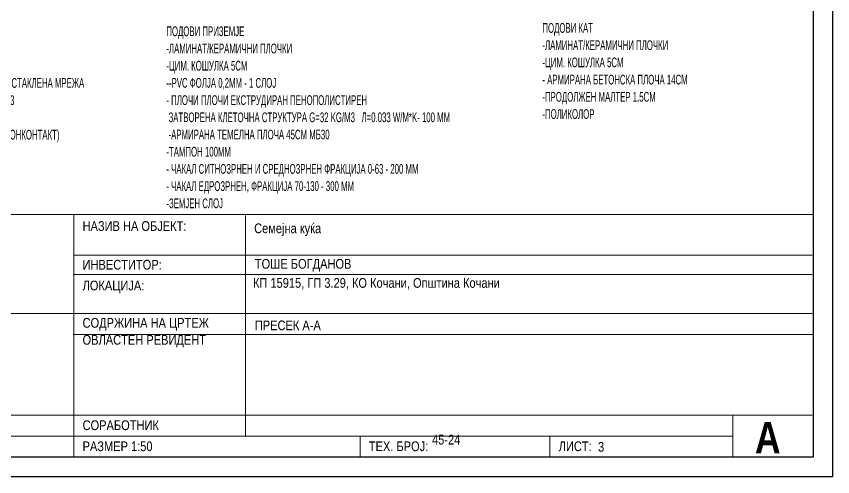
# Model space of a CAD drawing. Extents: x -1929 to 256751, y -18317 to 36108.
# Drawn here: x 3715 to 4764, y 29 to 621 of the extents above; entities that cross this region are included whole.
import ezdxf

# ---------------------------------------------------------------- set-up
doc = ezdxf.new("R2010")
doc.units = 0
doc.header["$LTSCALE"] = 5
doc.header["$MEASUREMENT"] = 0
for name, color, linetype in [('4 _ - Фрагмент - Разрез.2D Elements', 7, 'Continuous'), ('7 _ - Основни елементи.2D Elements', 7, 'Continuous'), ('A-Text', 7, 'Continuous')]:
    doc.layers.add(name, color=color, linetype=linetype)
doc.styles.add('GENERATED_STYLE_1', font='GOTHIC.TTF')
doc.styles.add('GENERATED_STYLE_2', font='GOTHICB.TTF')
doc.styles.add('GENERATED_STYLE_3', font='GOTHIC.TTF')

msp = doc.modelspace()

# ---------------------------------------------------------------- linework, layer by layer
at = {"layer": '7 _ - Основни елементи.2D Elements', "linetype": 'Continuous', "lineweight": 13, "ltscale": 0.01}
for p, q in [((2838.4, 365.8), (4738.8, 365.8)), ((3788.6, 365.8), (3788.6, 53.6)), ((4009, 364.5), (4009, 80.7)), ((3788.6, 313.4), (4737.3, 313.4)), ((3788.6, 288.4), (4737.3, 288.4)), ((2838.4, 238.4), (4737.3, 238.4)), ((3787.8, 211.4), (4738.1, 211.4)), ((2838.4, 107.7), (4737.3, 107.7)), ((4635.4, 107.7), (4635.4, 53.6)), ((2838.4, 80.7), (4635.4, 80.7)), ((4156.5, 80.7), (4156.5, 53.6)), ((4400.4, 80.7), (4400.4, 53.6))]:
    msp.add_line(p, q, dxfattribs=at)
at = {"layer": '7 _ - Основни елементи.2D Elements', "linetype": 'Continuous', "lineweight": 25, "ltscale": 0.2, "flags": 128}
for points in [[(2713.4, 1731.7), (4763.8, 1731.7), (4763.8, 28.6), (2713.4, 28.6)], [(2838.4, 1706.7), (4738.8, 1706.7), (4738.8, 53.6), (2838.4, 53.6)]]:
    msp.add_lwpolyline(points, close=True, dxfattribs=at)

# ---------------------------------------------------------------- texts
at = {"layer": '4 _ - Фрагмент - Разрез.2D Elements', "linetype": 'Continuous', "lineweight": 35, "attachment_point": 4}
for s, insert, char_height, style in [('\\A1;{\\W0.850000x;\\pql;\\fCentury Gothic|b0|i0|c204|p34;НАЗИВ НА ОБЈЕКТ:}', (3799.8, 350.8), 12.5, 'GENERATED_STYLE_1'), ('\\A1;{\\W0.850000x;\\pql;\\fCentury Gothic|b0|i0|c204|p34;Семејна куќа}', (4020.3, 346.1), 12.5, 'GENERATED_STYLE_1'), ('\\A1;{\\W0.850000x;\\pql;\\fCentury Gothic|b0|i0|c204|p34;ИНВЕСТИТОР:}', (3799.8, 301.1), 12.5, 'GENERATED_STYLE_1'), ('\\A1;{\\W0.850000x;\\pql;\\fCentury Gothic|b0|i0|c204|p34;ТОШЕ БОГДАНОВ}', (4021.2, 300.5), 12.5, 'GENERATED_STYLE_1'), ('\\A1;{\\W0.850000x;\\pql;\\fCentury Gothic|b0|i0|c204|p34;КП 15915, ГП 3.29, КО Кочани, Општина Кочани\\P\\pql;\\fCentury Gothic|b0|i0|c204|p34;}', (4018.8, 276.6), 12.5, 'GENERATED_STYLE_1'), ('\\A1;{\\W0.850000x;\\pql;\\fCentury Gothic|b0|i0|c204|p34;ЛОКАЦИЈА:}', (3799.8, 272.6), 12.5, 'GENERATED_STYLE_1'), ('\\A1;{\\W0.850000x;\\pql;\\fCentury Gothic|b0|i0|c204|p34;СОДРЖИНА НА ЦРТЕЖ}', (3799.8, 224.6), 12.5, 'GENERATED_STYLE_1'), ('\\A1;{\\W0.850000x;\\pql;\\fCentury Gothic|b0|i0|c204|p34;ПРЕСЕК А-А}', (4021.2, 223.1), 12.5, 'GENERATED_STYLE_1'), ('\\A1;{\\W0.850000x;\\pql;\\fCentury Gothic|b0|i0|c204|p34;ОВЛАСТЕН РЕВИДЕНТ\\P\\pqc;\\fCentury Gothic|b0|i0|c204|p34;}', (3799.8, 202.8), 12.5, 'GENERATED_STYLE_1'), ('\\A1;{\\W0.850000x;\\pql;\\fCentury Gothic|b0|i0|c204|p34;СОРАБОТНИК}', (3799.8, 94.7), 12.5, 'GENERATED_STYLE_1'), ('\\A1;{\\W0.850000x;\\pql;\\fCentury Gothic|b1|i0|c204|p34;А}', (4664, 78.8), 40, 'GENERATED_STYLE_2'), ('\\A1;{\\W0.850000x;\\pql;\\fCentury Gothic|b0|i0|c204|p34;РАЗМЕР 1:50}', (3799.8, 67.6), 12.5, 'GENERATED_STYLE_1'), ('\\A1;{\\W0.850000x;\\pql;\\fCentury Gothic|b0|i0|c204|p34;ТЕХ. БРОЈ: }', (4167.7, 67.6), 12.5, 'GENERATED_STYLE_1'), ('\\A1;{\\W0.850000x;\\pql;\\fCentury Gothic|b0|i0|c204|p34;45-24\\P\\pql;\\fCentury Gothic|b0|i0|c204|p34;}', (4248.9, 76.1), 12.5, 'GENERATED_STYLE_1'), ('\\A1;{\\W0.850000x;\\pql;\\fCentury Gothic|b0|i0|c204|p34;ЛИСТ: }', (4411.7, 67.6), 12.5, 'GENERATED_STYLE_1'), ('\\A1;{\\W0.850000x;\\pql;\\fCentury Gothic|b0|i0|c204|p34;3}', (4462.3, 66.9), 12.5, 'GENERATED_STYLE_1')]:
    msp.add_mtext(s, dxfattribs=dict(at, insert=insert, char_height=char_height, style=style))
at = {"layer": 'A-Text', "color": 7, "linetype": 'Continuous', "lineweight": 25, "char_height": 12.5, "attachment_point": 7, "style": 'GENERATED_STYLE_3'}
for s, insert, line_spacing_factor in [('\\A1;{\\W0.600000x;\\pql;\\fCentury Gothic|b0|i0|c0|p34;ПОДОВИ КАТ\\P\\pql;\\fCentury Gothic|b0|i0|c0|p34;-ЛАМИНАТ/КЕРАМИЧНИ ПЛОЧКИ\\P\\pql;\\fCentury Gothic|b0|i0|c0|p34;-ЦИМ. КОШУЛКА 5СМ\\P\\pql;\\fCentury Gothic|b0|i0|c0|p34;- АРМИРАНА БЕТОНСКА ПЛОЧА 14СМ\\P\\pql;\\fCentury Gothic|b0|i0|c0|p34;-ПРОДОЛЖЕН МАЛТЕР 1.5СМ\\P\\pql;\\fCentury Gothic|b0|i0|c0|p34;-ПОЛИКОЛОР}', (4390.8, 488.5), 1.062469), ('\\A1;{\\W0.600000x;\\pql;\\fCentury Gothic|b0|i0|c0|p34;НАДВОРЕШНИ ЅИДОВИ\\P\\pql;\\fCentury Gothic|b0|i0|c0|p34;-ДЕКОРАТИ\\fCentury Gothic|b0|i0|c0|p34;В\\fCentury Gothic|b0|i0|c0|p34;ЕН СЛОЈ АКРИЛАТЕН 2ММ\\P\\pql;\\fCentury Gothic|b0|i0|c0|p34;-ПРЕМАЦ ПУЦ ГРУНД\\P\\pql;\\fCentury Gothic|b0|i0|c0|p34;-КЛЕБЕШПАХТЕЛ ЛЕПИЛО ВО ДВА СЛОЈА СО ТЕКСТИЛНА СТАКЛЕНА МРЕЖА\\P\\pql;\\fCentury Gothic|b0|i0|c0|p34;-ИЗОЛАЦИЈА ЅИД ПОЛИСИТРЕН ЕПС 100ММ/ГУСТ. 20КГ/М3\\P\\pql;\\fCentury Gothic|b0|i0|c0|p34;-ЛЕПИЛО ЗА ПОЛИСТИРЕН ТЕРМОКЛЕБЕР\\P\\pql;\\fCentury Gothic|b0|i0|c0|p34;-ПРЕМАЗ ЗА ПОДОБРУВАЊЕ КОНТАКТ (ТИФЕНГРУНД,БЕТОНКОНТАКТ)\\P\\pql;\\fCentury Gothic|b0|i0|c0|p34;-КЕРАМИЧКИ БЛОК 25СМ\\P\\pql;\\fCentury Gothic|b0|i0|c0|p34;-МАЛТЕР\\P\\pql;\\fCentury Gothic|b0|i0|c0|p34;-ПОЛИКОЛОР }', (3419.1, 395.5), 1.063789), ('\\A1;{\\W0.600000x;\\pql;\\fCentury Gothic|b0|i0|c0|p34;ПОДОВИ ПРИЗЕМЈЕ\\P\\pql;\\fCentury Gothic|b0|i0|c0|p34;-ЛАМИНАТ/КЕРАМИЧНИ ПЛОЧКИ\\P\\pql;\\fCentury Gothic|b0|i0|c0|p34;-ЦИМ. КОШУЛКА 5СМ\\P\\pql;\\fCentury Gothic|b0|i0|c0|p34;--PVC ФОЛJA 0,2ММ - 1 СЛОЈ\\P\\pql;\\fCentury Gothic|b0|i0|c0|p34;- ПЛОЧИ \\fCentury Gothic|b0|i0|c0|p34;\\c2829099;ПЛОЧИ ЕКСТРУДИРАН ПЕНОПОЛИСТИРЕН\\P\\pql;\\fCentury Gothic|b0|i0|c0|p34; ЗАТВОРЕНА КЛЕТOЧНА СТРУКТУРА G=32 KG/М3   Л=0.033 W/M*K- 100 ММ\\P\\pql;\\fCentury Gothic|b0|i0|c0|p34;\\C7; -АРМИРАНА TEМЕЛНА ПЛОЧА 45СМ МБ30\\P\\pql;\\fCentury Gothic|b0|i0|c0|p34;-ТАМПОН 100ММ\\P\\pql;\\fCentury Gothic|b0|i0|c0|p34;\\c2829099;-\\fCentury Gothic|b0|i0|c0|p34;\\C7; ЧАКАЛ СИТНОЗРНЕН И СРЕДНОЗРНЕН ФРАКЦИЈА 0-63 - 200 ММ\\P\\pql;\\fCentury Gothic|b0|i0|c0|p34;- ЧАКАЛ ЕДРОЗРНЕН, ФРАКЦИЈА 70-130 - 300 ММ\\P\\pql;\\fCentury Gothic|b0|i0|c0|p34;-ЗЕМЈЕН СЛОЈ}', (3907.5, 373.7), 1.061514)]:
    msp.add_mtext(s, dxfattribs=dict(at, insert=insert, line_spacing_factor=line_spacing_factor))

doc.saveas('drawing.dxf')
